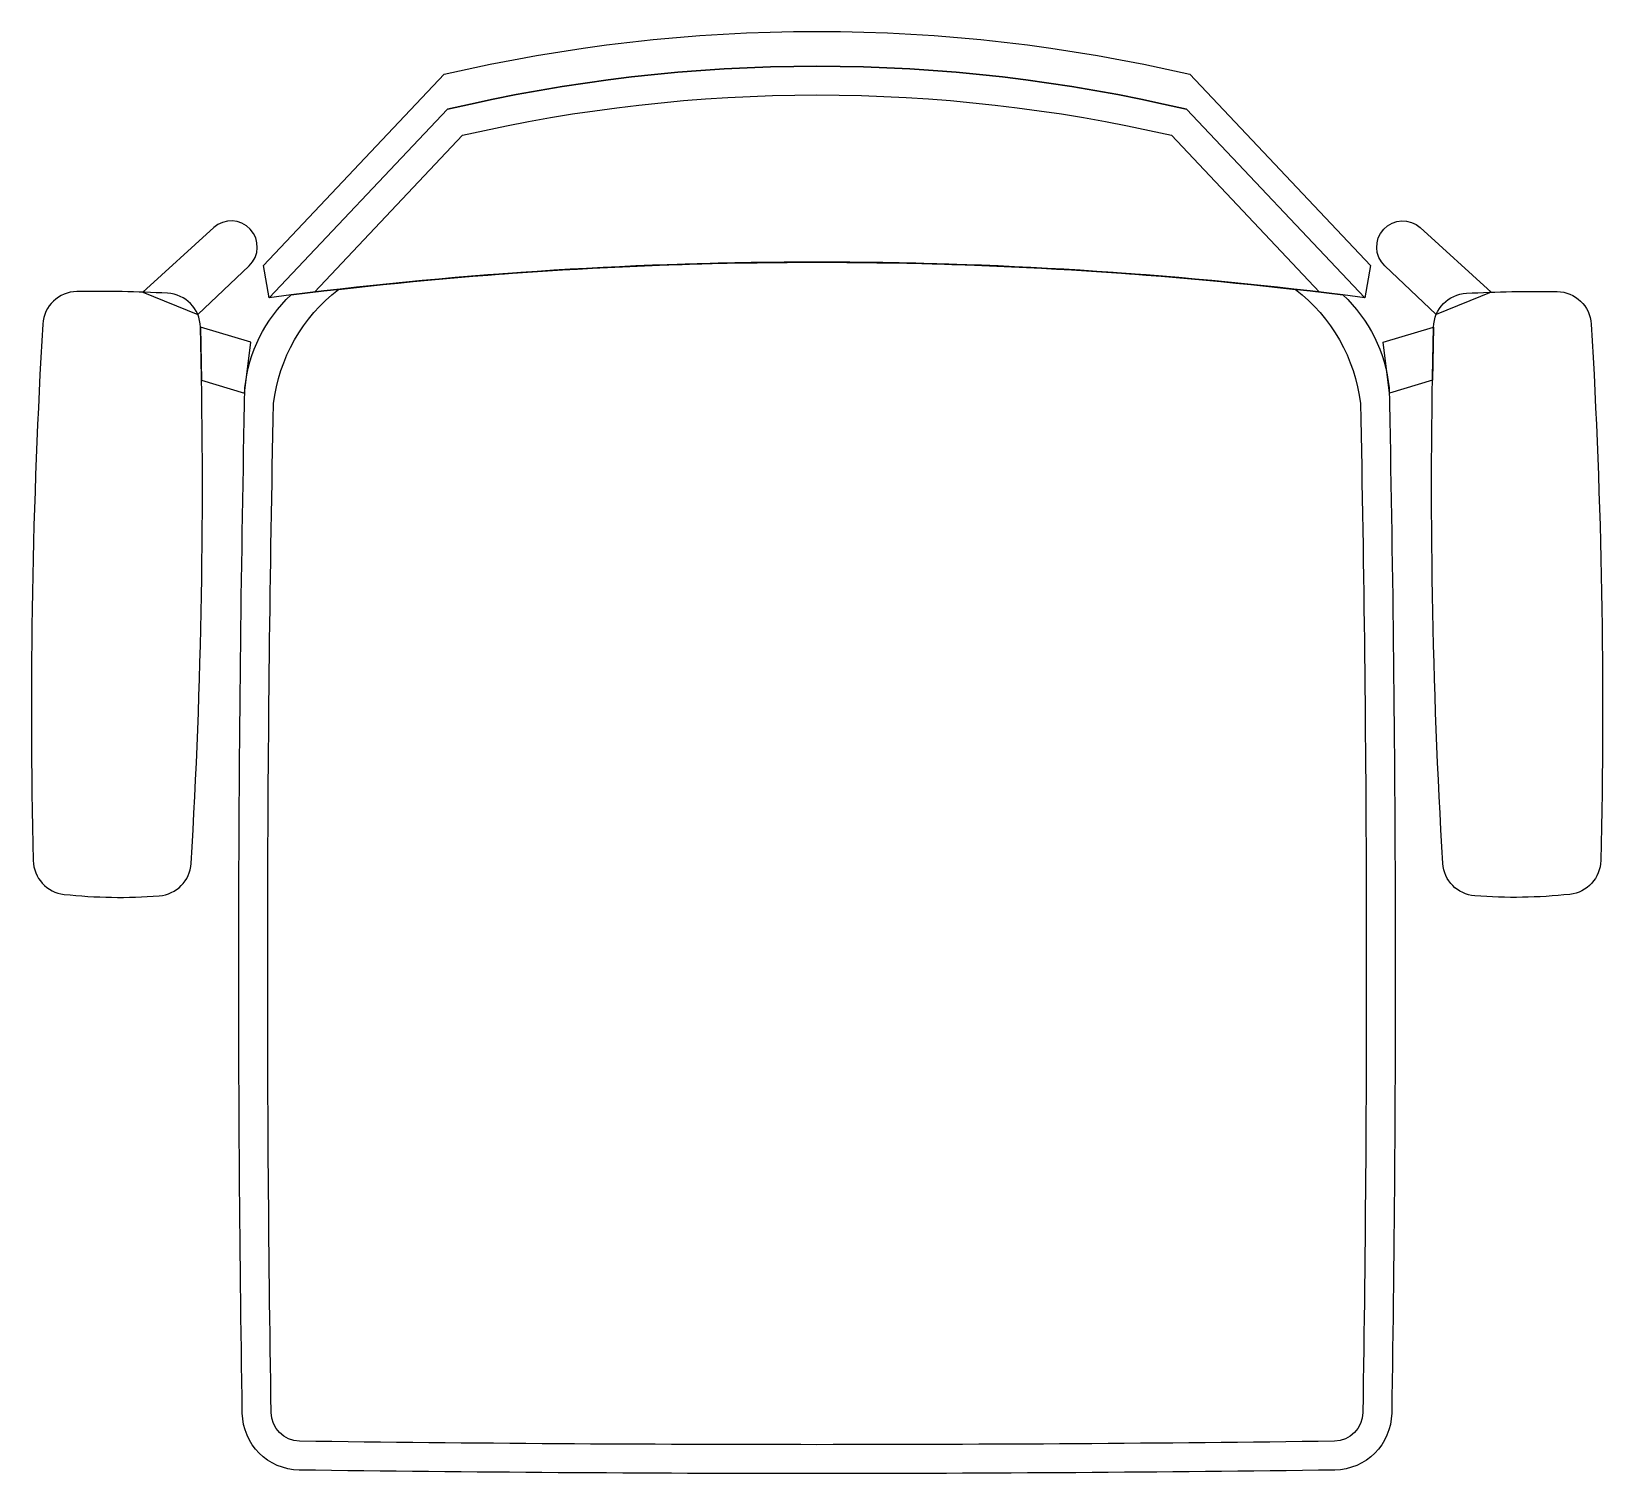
# Model space of a CAD drawing. Header units: millimetres. Extents: x -272 to 272, y -250 to 250.
import ezdxf

# ---------------------------------------------------------------- set-up
doc = ezdxf.new("R2010")
doc.units = ezdxf.units.MM
doc.header["$LTSCALE"] = 0.001

msp = doc.modelspace()

# ---------------------------------------------------------------- linework, layer by layer
for points in [[(-189.7, 157.39), (-191.7, 168.59), (-129.1, 234.79, -0.114902), (129.1, 234.79), (191.7, 168.59), (189.7, 157.39), (127.9, 222.69, 0.116323), (-127.9, 222.69), (-189.7, 157.39)], [(-182.1, 158.39), (-189.7, 157.39), (-127.9, 222.69, -0.116323), (127.9, 222.69), (189.7, 157.39), (182.1, 158.39, 0.062487), (-182.1, 158.39)], [(-165.7, 160.29), (-174, 159.39), (-122.7, 213.69, -0.113562), (122.7, 213.69), (174, 159.39), (165.7, 160.29, 0.056821), (-165.7, 160.29)], [(-214.4, 151.59), (-196.6, 168.49, 0.986977), (-208.9, 181.69), (-233.4, 159.39), (-214.4, 151.59)], [(214.4, 151.59), (196.6, 168.49, -0.986977), (208.9, 181.69), (233.4, 159.39), (214.4, 151.59)], [(-179.3, -248.41, -0.405518), (-199, -228.71, -0.00926), (-198.1, 126.19, -0.182866), (-182.1, 158.39, -0.062487), (182.1, 158.39, -0.182866), (198.1, 126.19, -0.00926), (199, -228.71, -0.405518), (179.3, -248.41, -0.00673), (-179.3, -248.41)], [(-179.2, -238.41, -0.405525), (-189, -228.51, -0.009123), (-188.2, 120.79, -0.201464), (-165.7, 160.29, -0.056821), (165.7, 160.29, -0.201464), (188.2, 120.79, -0.009123), (189, -228.51, -0.405525), (179.2, -238.41, -0.006732), (-179.2, -238.41)], [(-213.5, 147.29, 0.392845), (-224.9, 158.99, 0.016351), (-256.3, 159.59, 0.392925), (-268.1, 148.29, 0.020749), (-271.4, -37.41, 0.377345), (-260.7, -49.11, 0.047029), (-227.8, -49.61, 0.374616), (-216.7, -38.41, 0.020988), (-213.5, 147.29)], [(213.5, 147.29, -0.392845), (224.9, 158.99, -0.016351), (256.3, 159.59, -0.392925), (268.1, 148.29, -0.020749), (271.4, -37.41, -0.377345), (260.7, -49.11, -0.047029), (227.8, -49.61, -0.374616), (216.7, -38.41, -0.020988), (213.5, 147.29)]]:
    msp.add_lwpolyline(points, format="xyb")
for points in [[(-196.1, 142.09), (-213.5, 147.29), (-213.1, 128.89), (-198.3, 124.39), (-196.1, 142.09)], [(196.1, 142.09), (213.5, 147.29), (213.1, 128.89), (198.3, 124.39), (196.1, 142.09)]]:
    msp.add_lwpolyline(points)

doc.saveas('drawing.dxf')
